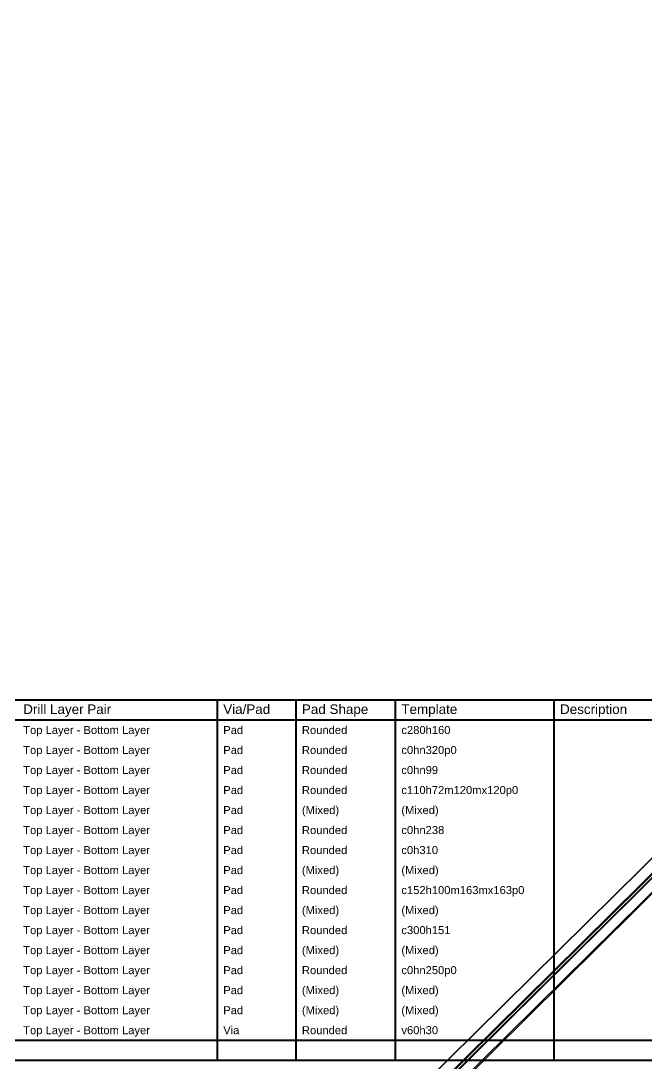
# Model space of a CAD drawing. Header units: inches. Extents: x 0 to 212, y 0 to 208.
# Drawn here: x 3.43 to 8.12, y 5.03 to 12.85 of the extents above; entities that cross this region are included whole.
import ezdxf

# ---------------------------------------------------------------- set-up
doc = ezdxf.new("R2010")
doc.units = ezdxf.units.IN
doc.header["$MEASUREMENT"] = 0
doc.layers.add('Drill Drawing', color=1, linetype='Continuous')
doc.layers.add('Top Solder', color=216, linetype='Continuous')
doc.styles.add('Arial', font='', dxfattribs={"height": 0.2})
doc.styles.get('Arial').set_extended_font_data('Arial')

# ---------------------------------------------------------------- blocks, each defined once
blk = doc.blocks.new('28_UFQFPN__4_4__11')
at = {"layer": 'Top Solder'}
for p in [(-0.0685, 0.0674), (-0.0625, -0.0507), (-0.0507, 0.0871), (-0.0507, -0.0625), (0.0615, -0.0625), (0.0674, 0.0871), (0.0871, 0.0674), (0.0871, -0.0507)]:
    blk.add_line(p, (207.6842, 205.1659), dxfattribs=at)

msp = doc.modelspace()

# ---------------------------------------------------------------- linework, layer by layer
at = {"layer": 'Drill Drawing'}
for points in [[(-0.1281, 7.755, 0.015, 0.015, 0), (10.9928, 7.755, 0.015, 0.015, 0)], [(4.9016, 5.055, 0.015, 0.015, 0), (4.9016, 7.755, 0.015, 0.015, 0)], [(5.4914, 5.055, 0.015, 0.015, 0), (5.4914, 7.755, 0.015, 0.015, 0)], [(6.2372, 5.055, 0.015, 0.015, 0), (6.2372, 7.755, 0.015, 0.015, 0)], [(7.4268, 5.055, 0.015, 0.015, 0), (7.4268, 7.755, 0.015, 0.015, 0)], [(-0.1281, 7.605, 0.015, 0.015, 0), (10.9928, 7.605, 0.015, 0.015, 0)], [(-0.1281, 5.205, 0.015, 0.015, 0), (10.9928, 5.205, 0.015, 0.015, 0)], [(-0.1281, 5.055, 0.015, 0.015, 0), (10.9928, 5.055, 0.015, 0.015, 0)]]:
    msp.add_lwpolyline(points, format="xyseb", dxfattribs=at)
for points in [[(4.8978, 7.755, 0.0075, 0.0075, 1), (4.9053, 7.755, 0.0075, 0.0075, 1)], [(5.4876, 7.755, 0.0075, 0.0075, 1), (5.4951, 7.755, 0.0075, 0.0075, 1)], [(6.2334, 7.755, 0.0075, 0.0075, 1), (6.2409, 7.755, 0.0075, 0.0075, 1)], [(7.4231, 7.755, 0.0075, 0.0075, 1), (7.4306, 7.755, 0.0075, 0.0075, 1)], [(4.8978, 5.055, 0.0075, 0.0075, 1), (4.9053, 5.055, 0.0075, 0.0075, 1)], [(5.4876, 5.055, 0.0075, 0.0075, 1), (5.4951, 5.055, 0.0075, 0.0075, 1)], [(6.2334, 5.055, 0.0075, 0.0075, 1), (6.2409, 5.055, 0.0075, 0.0075, 1)], [(7.4231, 5.055, 0.0075, 0.0075, 1), (7.4306, 5.055, 0.0075, 0.0075, 1)]]:
    msp.add_lwpolyline(points, format="xyseb", close=True, dxfattribs=at)

# ---------------------------------------------------------------- block references
msp.add_blockref('28_UFQFPN__4_4__11', (4.4271, 2.7464))

# ---------------------------------------------------------------- texts
at = {"layer": 'Drill Drawing', "style": 'Arial'}
for s, height, p in [('Drill Layer Pair', 0.072, (3.447, 7.65)), ('Via/Pad', 0.072, (4.9466, 7.65)), ('Pad Shape', 0.072, (5.5364, 7.65)), ('Template', 0.072, (6.2822, 7.65)), ('Description', 0.072, (7.4718, 7.65)), ('Top Layer - Bottom Layer', 0.06, (3.447, 7.5)), ('Pad', 0.06, (4.9466, 7.5)), ('Rounded', 0.06, (5.5364, 7.5)), ('c280h160', 0.06, (6.2822, 7.5)), ('Top Layer - Bottom Layer', 0.06, (3.447, 7.35)), ('Pad', 0.06, (4.9466, 7.35)), ('Rounded', 0.06, (5.5364, 7.35)), ('c0hn320p0', 0.06, (6.2822, 7.35)), ('Top Layer - Bottom Layer', 0.06, (3.447, 7.2)), ('Pad', 0.06, (4.9466, 7.2)), ('Rounded', 0.06, (5.5364, 7.2)), ('c0hn99', 0.06, (6.2822, 7.2)), ('Top Layer - Bottom Layer', 0.06, (3.447, 7.05)), ('Pad', 0.06, (4.9466, 7.05)), ('Rounded', 0.06, (5.5364, 7.05)), ('c110h72m120mx120p0', 0.06, (6.2822, 7.05)), ('Top Layer - Bottom Layer', 0.06, (3.447, 6.9)), ('Pad', 0.06, (4.9466, 6.9)), ('(Mixed)', 0.06, (5.5364, 6.9)), ('(Mixed)', 0.06, (6.2822, 6.9)), ('Top Layer - Bottom Layer', 0.06, (3.447, 6.75)), ('Pad', 0.06, (4.9466, 6.75)), ('Rounded', 0.06, (5.5364, 6.75)), ('c0hn238', 0.06, (6.2822, 6.75)), ('Top Layer - Bottom Layer', 0.06, (3.447, 6.6)), ('Pad', 0.06, (4.9466, 6.6)), ('Rounded', 0.06, (5.5364, 6.6)), ('c0h310', 0.06, (6.2822, 6.6)), ('Top Layer - Bottom Layer', 0.06, (3.447, 6.45)), ('Pad', 0.06, (4.9466, 6.45)), ('(Mixed)', 0.06, (5.5364, 6.45)), ('(Mixed)', 0.06, (6.2822, 6.45)), ('Top Layer - Bottom Layer', 0.06, (3.447, 6.3)), ('Pad', 0.06, (4.9466, 6.3)), ('Rounded', 0.06, (5.5364, 6.3)), ('c152h100m163mx163p0', 0.06, (6.2822, 6.3)), ('Top Layer - Bottom Layer', 0.06, (3.447, 6.15)), ('Pad', 0.06, (4.9466, 6.15)), ('(Mixed)', 0.06, (5.5364, 6.15)), ('(Mixed)', 0.06, (6.2822, 6.15)), ('Top Layer - Bottom Layer', 0.06, (3.447, 6)), ('Pad', 0.06, (4.9466, 6)), ('Rounded', 0.06, (5.5364, 6)), ('c300h151', 0.06, (6.2822, 6)), ('Top Layer - Bottom Layer', 0.06, (3.447, 5.85)), ('Pad', 0.06, (4.9466, 5.85)), ('(Mixed)', 0.06, (5.5364, 5.85)), ('(Mixed)', 0.06, (6.2822, 5.85)), ('Top Layer - Bottom Layer', 0.06, (3.447, 5.7)), ('Pad', 0.06, (4.9466, 5.7)), ('Rounded', 0.06, (5.5364, 5.7)), ('c0hn250p0', 0.06, (6.2822, 5.7)), ('Top Layer - Bottom Layer', 0.06, (3.447, 5.55)), ('Pad', 0.06, (4.9466, 5.55)), ('(Mixed)', 0.06, (5.5364, 5.55)), ('(Mixed)', 0.06, (6.2822, 5.55)), ('Top Layer - Bottom Layer', 0.06, (3.447, 5.4)), ('Pad', 0.06, (4.9466, 5.4)), ('(Mixed)', 0.06, (5.5364, 5.4)), ('(Mixed)', 0.06, (6.2822, 5.4)), ('Via', 0.06, (4.9466, 5.25)), ('Rounded', 0.06, (5.5364, 5.25)), ('v60h30', 0.06, (6.2822, 5.25)), ('Top Layer - Bottom Layer', 0.06, (3.447, 5.25))]:
    msp.add_text(s, height=height, dxfattribs=at).set_placement(p)

doc.saveas('drawing.dxf')
